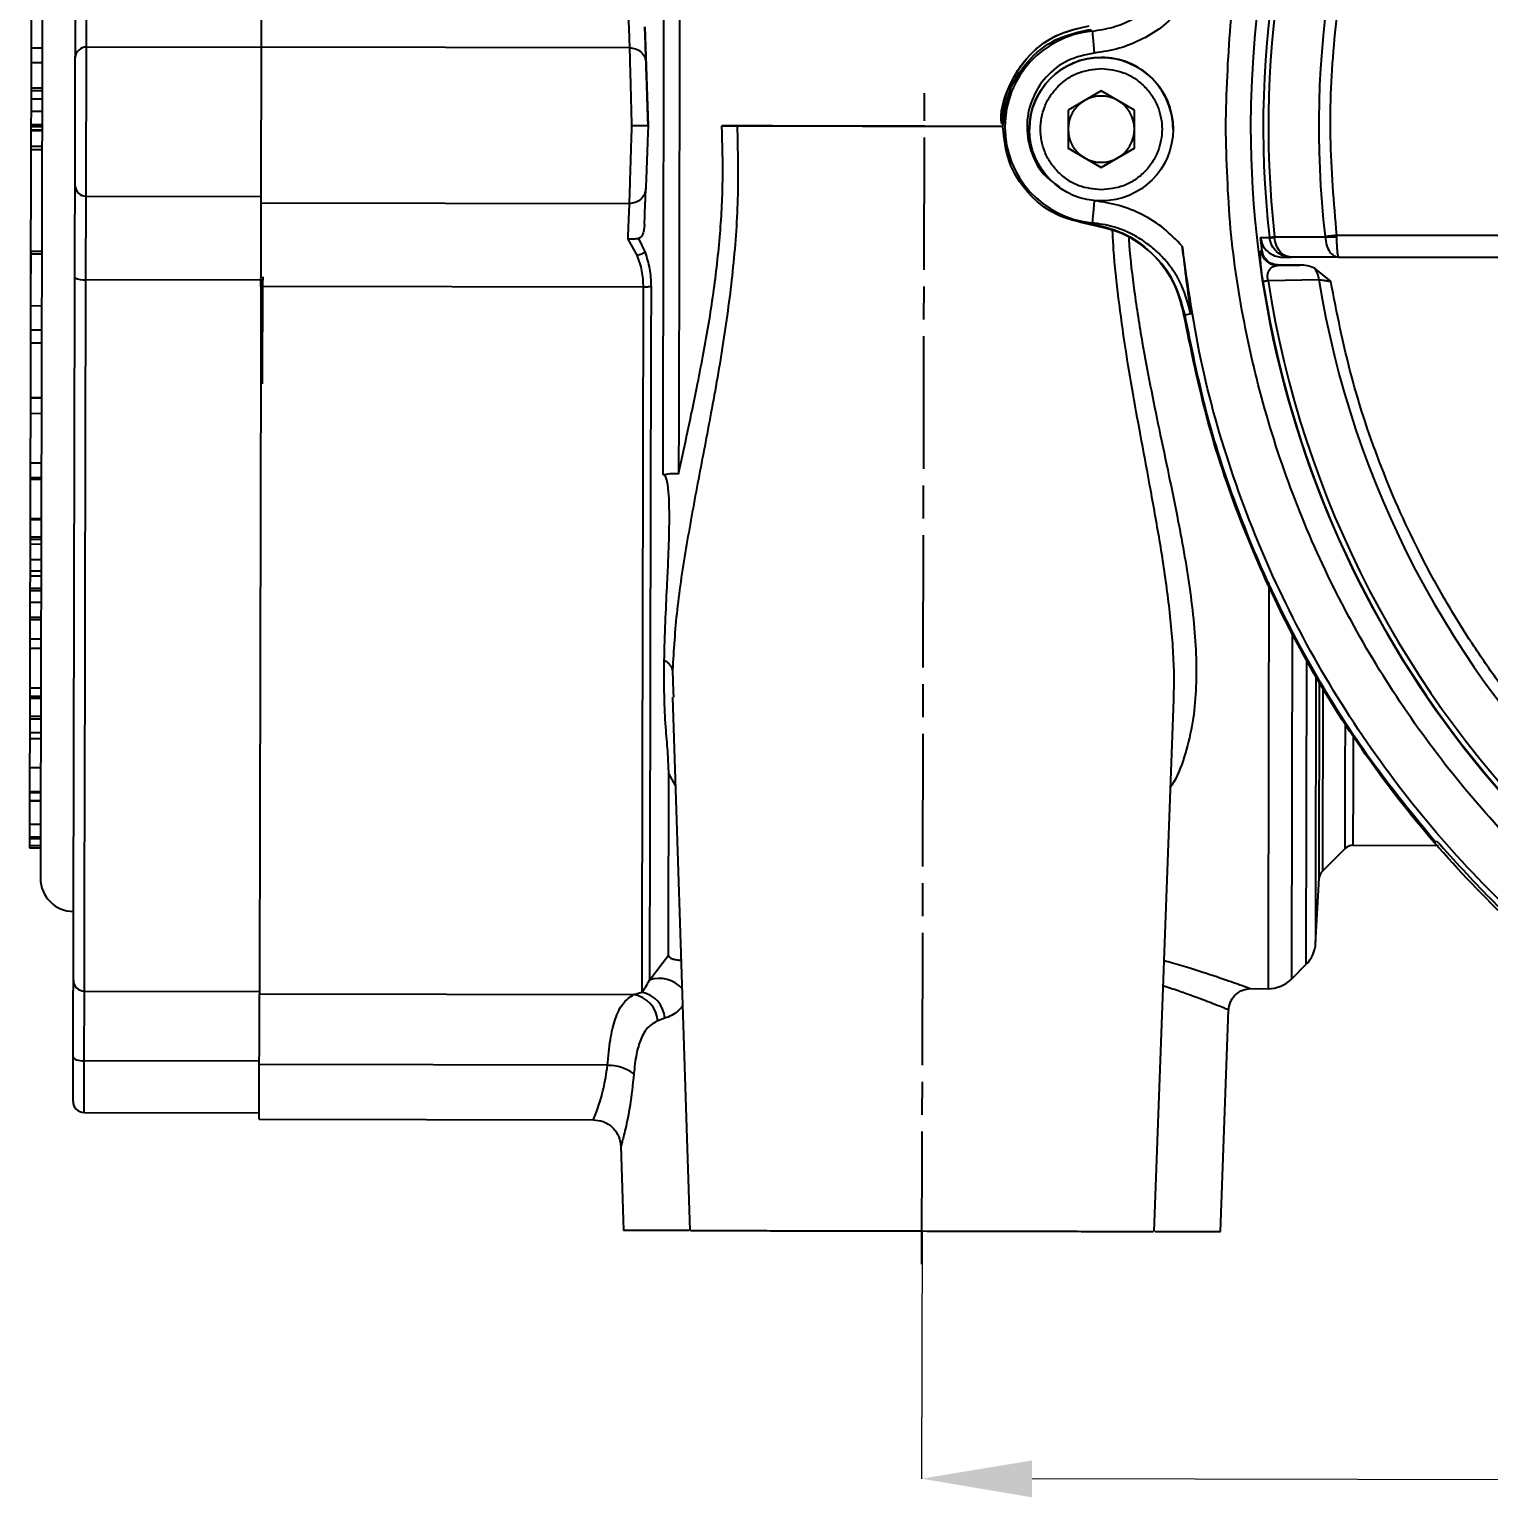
# Model space of a CAD drawing. Header units: millimetres. Extents: x 2136 to 4572, y 748 to 2471.
# Drawn here: x 2745.5 to 2877.5, y 2086.8 to 2220 of the extents above; entities that cross this region are included whole.
import ezdxf

# ---------------------------------------------------------------- set-up
doc = ezdxf.new("R2010")
doc.units = ezdxf.units.MM
doc.linetypes.add('AM_ISO08W050', pattern=[18, 12, -1.5, 3, -1.5])
doc.layers.add('AM_5', color=3, linetype='Continuous', lineweight=25)
doc.layers.add('AM_7', color=4, linetype='AM_ISO08W050', lineweight=25)
doc.styles.add('SLDTEXTSTYLE1', font='txt.shx', dxfattribs={"width": 0.7, "bigfont": 'gbcbig.shx'})
doc.dimstyles.new('SLDDIMSTYLE12$0', dxfattribs={"dimtxt": 12, "dimasz": 10, "dimexe": 0, "dimexo": 0.0625, "dimgap": 0.875, "dimtad": 1, "dimdec": 1, "dimlfac": 1.8, "dimrnd": 1e-09, "dimzin": 12, "dimdsep": 46, "dimtxsty": 'SLDTEXTSTYLE1', "dimcen": 0.09, "dimdle": 8.16, "dimclrd": 3, "dimclre": 3, "dimadec": 0, "dimazin": 3, "dimtfac": 1, "dimtdec": 1, "dimtofl": 0, "dimtmove": 0, "dimatfit": 3, "dimfxl": 0, "dimfrac": 2, "dimtolj": 1, "dimlwd": 5, "dimlwe": 5, "dimarcsym": 0})

# ---------------------------------------------------------------- blocks, each defined once
blk = doc.blocks.new('*D48')
at = {"layer": 'AM_5', "color": 3, "linetype": 'Continuous', "lineweight": 5, "transparency": 16777216}
for p, q in [((2826.24, 2111.19), (2826.19, 2088.83)), ((2975.32, 2088.51), (2836.19, 2088.81))]:
    blk.add_line(p, q, dxfattribs=at)
at = {"layer": 'AM_5', "color": 3, "lineweight": 5, "transparency": 16777216}
blk.add_line((2985.36, 2110.85), (2985.32, 2088.49), dxfattribs=at)
at = {"layer": 'AM_5', "color": 3, "transparency": 16777216}
for points in [[(2836.2, 2090.48), (2836.19, 2087.14), (2826.19, 2088.83)], [(2975.32, 2090.18), (2975.31, 2086.85), (2985.32, 2088.49)]]:
    blk.add_solid(points, dxfattribs=at)
at = {"layer": 'Defpoints', "color": 0, "transparency": 16777216}
for p in [(2826.24, 2111.25), (2985.36, 2110.91), (2826.19, 2088.83)]:
    blk.add_point(p, dxfattribs=at)
at = {"layer": 'AM_5', "color": 0, "transparency": 16777216, "insert": (2905.55, 2095.54), "char_height": 12, "attachment_point": 5, "rotation": 359.8775, "style": 'SLDTEXTSTYLE1'}
blk.add_mtext('\\A1;160', dxfattribs=at)

msp = doc.modelspace()

# ---------------------------------------------------------------- linework, layer by layer
at = {"color": 7, "linetype": 'Continuous', "lineweight": 25}
for p, q in [((2750.626, 2218.418), (2750.643, 2225.99)), ((2745.634, 2222.108), (2745.626, 2218.368)), ((2801.161, 2220.249), (2801.454, 2211.304)), ((2841.384, 2220.022), (2841.634, 2219.873)), ((2745.626, 2218.368), (2745.624, 2217.039)), ((2745.626, 2218.368), (2746.626, 2218.366)), ((2750.598, 2204.937), (2750.626, 2218.418)), ((2766.469, 2218.384), (2750.626, 2218.418)), ((2799.771, 2218.355), (2766.469, 2218.426)), ((2745.622, 2216.142), (2745.621, 2215.795)), ((2745.623, 2216.778), (2745.622, 2216.142)), ((2745.624, 2217.039), (2745.623, 2216.859)), ((2745.623, 2216.859), (2745.623, 2216.778)), ((2745.624, 2217.039), (2746.623, 2217.037)), ((2745.619, 2214.727), (2745.618, 2214.496)), ((2745.621, 2215.795), (2745.619, 2214.929)), ((2745.619, 2214.929), (2745.619, 2214.727)), ((2745.619, 2214.727), (2746.619, 2214.725)), ((2745.617, 2213.888), (2745.614, 2212.636)), ((2745.616, 2213.745), (2746.616, 2213.743)), ((2745.618, 2214.496), (2745.617, 2213.888)), ((2745.618, 2214.496), (2746.618, 2214.494)), ((2842.454, 2214.455), (2839.454, 2212.723)), ((2845.454, 2212.723), (2842.454, 2214.455)), ((2745.614, 2212.636), (2745.611, 2211.423)), ((2745.614, 2212.636), (2746.614, 2212.634)), ((2839.454, 2212.723), (2839.454, 2209.259)), ((2845.454, 2209.259), (2845.454, 2212.723)), ((2745.61, 2210.932), (2746.61, 2210.93)), ((2745.61, 2210.932), (2745.61, 2210.875)), ((2745.61, 2210.875), (2746.61, 2210.873)), ((2745.611, 2211.423), (2746.611, 2211.42)), ((2745.611, 2211.249), (2746.611, 2211.247)), ((2801.454, 2211.304), (2801.454, 2211.304)), ((2808.127, 2211.29), (2833.571, 2211.235)), ((2833.454, 2211.431), (2833.454, 2211.431)), ((2835.954, 2210.998), (2835.954, 2210.998)), ((2836.014, 2210.998), (2836.014, 2210.998)), ((2848.954, 2210.984), (2848.954, 2210.984)), ((2745.607, 2209.443), (2746.607, 2209.441)), ((2745.607, 2209.443), (2745.607, 2209.167)), ((2745.607, 2209.167), (2745.579, 2196.438)), ((2745.607, 2209.167), (2746.607, 2209.165)), ((2839.454, 2209.259), (2842.454, 2207.527)), ((2840.954, 2208.393), (2839.454, 2209.259)), ((2842.454, 2207.527), (2840.954, 2208.393)), ((2842.454, 2207.527), (2845.454, 2209.259)), ((2843.954, 2208.393), (2842.454, 2207.527)), ((2845.454, 2209.259), (2843.954, 2208.393)), ((2842.454, 2207.527), (2842.454, 2207.527)), ((2750.581, 2197.365), (2750.598, 2204.937)), ((2750.598, 2204.937), (2766.44, 2204.904)), ((2766.439, 2204.331), (2799.741, 2204.26)), ((2841.384, 2202.371), (2841.634, 2202.52)), ((2863.738, 2201.406), (2914.43, 2201.406)), ((2863.738, 2201.406), (2863.741, 2201.245)), ((2799.605, 2201.037), (2800.429, 2199.579)), ((2800.597, 2201.099), (2801.177, 2199.843)), ((2856.865, 2201.187), (2857.67, 2201.185)), ((2857.003, 2200.011), (2856.865, 2201.187)), ((2857.668, 2201.202), (2857.67, 2201.185)), ((2858.13, 2201.254), (2862.716, 2201.245)), ((2858.136, 2201.185), (2858.13, 2201.254)), ((2862.716, 2201.245), (2862.713, 2201.286)), ((2745.586, 2199.704), (2746.586, 2199.702)), ((2746.587, 2199.924), (2745.587, 2199.926)), ((2856.908, 2199.978), (2857.003, 2200.011)), ((2858.856, 2199.406), (2859.644, 2199.406)), ((2859.644, 2199.406), (2859.353, 2199.458)), ((2859.644, 2199.406), (2859.382, 2199.468)), ((2863.939, 2199.406), (2859.644, 2199.406)), ((2863.939, 2199.406), (2914.43, 2199.406)), ((2766.582, 2197.618), (2766.581, 2197.331)), ((2858.395, 2198.662), (2860.436, 2198.696)), ((2860.436, 2198.696), (2858.492, 2198.696)), ((2863.218, 2197.222), (2861.744, 2198.396)), ((2766.581, 2197.331), (2750.581, 2197.365)), ((2801.009, 2196.687), (2766.423, 2196.761)), ((2766.561, 2187.945), (2766.581, 2197.331)), ((2857.547, 2197.29), (2862.147, 2197.372)), ((2745.576, 2195.017), (2745.572, 2192.842)), ((2745.576, 2195.017), (2746.576, 2195.015)), ((2850.551, 2194.288), (2850.035, 2194.169)), ((2745.572, 2192.842), (2745.569, 2191.651)), ((2745.572, 2192.842), (2746.572, 2192.84)), ((2745.569, 2191.651), (2745.559, 2186.69)), ((2745.569, 2191.651), (2746.569, 2191.649)), ((2745.559, 2186.658), (2745.556, 2185.269)), ((2745.559, 2186.69), (2746.559, 2186.688)), ((2745.559, 2186.69), (2745.559, 2186.658)), ((2745.559, 2186.658), (2746.559, 2186.656)), ((2745.556, 2185.269), (2745.546, 2180.785)), ((2745.556, 2185.269), (2746.556, 2185.267)), ((2745.546, 2180.785), (2745.543, 2179.47)), ((2745.546, 2180.785), (2746.546, 2180.782)), ((2745.543, 2179.309), (2745.535, 2175.764)), ((2745.543, 2179.47), (2746.543, 2179.468)), ((2745.543, 2179.47), (2745.543, 2179.309)), ((2745.543, 2179.309), (2746.543, 2179.306)), ((2745.535, 2175.662), (2745.532, 2174.096)), ((2745.535, 2175.764), (2746.535, 2175.762)), ((2745.535, 2175.764), (2745.535, 2175.662)), ((2745.535, 2175.764), (2745.535, 2175.662)), ((2745.535, 2175.662), (2746.535, 2175.66)), ((2745.532, 2174.087), (2745.529, 2172.75)), ((2745.53, 2173.443), (2746.53, 2173.44)), ((2745.531, 2173.868), (2746.531, 2173.866)), ((2745.532, 2174.096), (2746.532, 2174.093)), ((2745.529, 2172.75), (2745.527, 2171.699)), ((2745.525, 2171.01), (2746.525, 2171.008)), ((2745.527, 2172.044), (2746.527, 2172.042)), ((2745.522, 2169.448), (2745.521, 2169.234)), ((2745.524, 2170.562), (2745.522, 2169.448)), ((2745.522, 2169.448), (2746.522, 2169.446)), ((2745.524, 2170.562), (2746.524, 2170.559)), ((2745.519, 2168.169), (2745.516, 2166.824)), ((2745.521, 2169.234), (2745.519, 2168.169)), ((2745.519, 2168.169), (2746.519, 2168.167)), ((2745.521, 2169.234), (2746.521, 2169.232)), ((2745.516, 2166.824), (2746.516, 2166.822)), ((2745.516, 2166.824), (2745.516, 2166.611)), ((2745.516, 2166.611), (2745.512, 2164.859)), ((2745.516, 2166.611), (2746.516, 2166.608)), ((2745.512, 2164.859), (2745.51, 2164)), ((2745.512, 2164.859), (2746.512, 2164.857)), ((2745.51, 2164), (2745.502, 2160.423)), ((2745.51, 2164), (2746.51, 2163.998)), ((2861.037, 2163.022), (2860.978, 2135.363)), ((2803.659, 2162.026), (2803.732, 2160.055)), ((2745.502, 2160.423), (2745.501, 2159.66)), ((2745.502, 2160.423), (2746.502, 2160.42)), ((2862.176, 2143.178), (2862.214, 2160.94)), ((2862.504, 2160.504), (2862.469, 2143.832)), ((2745.5, 2159.477), (2745.497, 2157.866)), ((2745.501, 2159.66), (2745.5, 2159.477)), ((2745.5, 2159.477), (2746.5, 2159.475)), ((2745.501, 2159.66), (2746.501, 2159.658)), ((2803.658, 2159.566), (2805.24, 2111.296)), ((2803.732, 2160.055), (2803.75, 2159.569)), ((2847.24, 2111.206), (2849.025, 2159.371)), ((2849.015, 2159.371), (2849.018, 2159.543)), ((2745.496, 2157.612), (2745.494, 2156.391)), ((2745.497, 2157.866), (2745.496, 2157.612)), ((2745.496, 2157.612), (2746.496, 2157.61)), ((2745.497, 2157.866), (2746.497, 2157.864)), ((2745.494, 2156.391), (2745.493, 2155.824)), ((2745.494, 2156.391), (2746.494, 2156.389)), ((2745.493, 2155.824), (2745.487, 2153.221)), ((2745.493, 2155.824), (2746.493, 2155.822)), ((2745.487, 2153.221), (2745.482, 2151.027)), ((2745.487, 2153.221), (2746.487, 2153.219)), ((2803.919, 2151.592), (2803.329, 2152.652)), ((2745.482, 2150.96), (2745.481, 2150.22)), ((2745.482, 2151.027), (2746.482, 2151.025)), ((2745.482, 2151.027), (2745.482, 2150.96)), ((2745.482, 2150.96), (2746.482, 2150.958)), ((2745.481, 2150.176), (2745.476, 2148.08)), ((2745.481, 2150.22), (2745.481, 2150.176)), ((2745.481, 2150.22), (2746.481, 2150.218)), ((2745.481, 2150.176), (2746.481, 2150.173)), ((2745.474, 2146.945), (2745.473, 2146.773)), ((2745.476, 2148.08), (2745.474, 2146.945)), ((2745.474, 2146.945), (2746.474, 2146.943)), ((2745.476, 2148.08), (2746.476, 2148.078)), ((2745.472, 2146.159), (2745.471, 2145.937)), ((2745.471, 2145.937), (2746.471, 2145.935)), ((2745.473, 2146.773), (2745.472, 2146.159)), ((2745.472, 2146.159), (2746.472, 2146.157)), ((2745.473, 2146.773), (2746.473, 2146.771)), ((2862.469, 2143.832), (2864.521, 2145.876)), ((2865.229, 2146.168), (2872.978, 2146.151)), ((2872.705, 2146.442), (2872.816, 2146.554)), ((2861.854, 2137.29), (2862.176, 2143.178)), ((2801.582, 2133.96), (2803.294, 2136.224)), ((2804.233, 2135.779), (2804.436, 2135.833)), ((2804.233, 2135.779), (2804.439, 2135.728)), ((2859.668, 2134.058), (2860.978, 2135.363)), ((2750.43, 2126.646), (2750.444, 2132.968)), ((2750.444, 2132.968), (2766.287, 2132.935)), ((2766.286, 2132.726), (2800.162, 2132.654)), ((2800.162, 2132.654), (2800.872, 2132.874)), ((2855.987, 2133.188), (2857.545, 2133.184)), ((2853.24, 2111.193), (2853.984, 2131.262)), ((2802.972, 2130.506), (2802.321, 2130.278)), ((2750.42, 2121.978), (2750.43, 2126.646)), ((2766.273, 2126.612), (2750.43, 2126.646)), ((2797.789, 2126.247), (2766.272, 2126.314)), ((2750.42, 2121.978), (2766.263, 2121.944)), ((2766.262, 2121.379), (2796.498, 2121.315)), ((2798.99, 2118.933), (2799.24, 2111.309))]:
    msp.add_line(p, q, dxfattribs=at)
at = {"color": 7, "linetype": 'Continuous', "lineweight": 25, "flags": 128}
for points in [[(2804.307, 2222.712), (2804.295, 2217.264), (2804.284, 2211.785), (2804.272, 2206.305), (2804.26, 2200.849), (2804.249, 2195.445), (2804.237, 2190.119), (2804.226, 2184.898), (2804.215, 2179.807)], [(2802.801, 2179.694), (2802.811, 2184.629), (2802.822, 2189.686), (2802.833, 2194.843), (2802.844, 2200.074), (2802.856, 2205.357), (2802.867, 2210.667), (2802.878, 2215.98), (2802.89, 2221.272)], [(2841.634, 2219.873), (2841.638, 2219.829), (2841.649, 2219.712), (2841.667, 2219.526), (2841.69, 2219.278), (2841.718, 2218.978), (2841.751, 2218.636), (2841.786, 2218.266), (2841.822, 2217.882)], [(2841.822, 2204.511), (2841.786, 2204.127), (2841.751, 2203.757), (2841.718, 2203.415), (2841.69, 2203.115), (2841.667, 2202.867), (2841.649, 2202.681), (2841.638, 2202.564), (2841.634, 2202.52)], [(2862.713, 2201.286), (2862.82, 2201.299), (2862.935, 2201.312), (2863.057, 2201.326), (2863.186, 2201.341), (2863.32, 2201.357), (2863.457, 2201.373), (2863.597, 2201.389), (2863.738, 2201.406)], [(2857.668, 2201.202), (2857.682, 2201.204), (2857.709, 2201.207), (2857.75, 2201.211), (2857.803, 2201.217), (2857.868, 2201.224), (2857.945, 2201.233), (2858.033, 2201.243), (2858.13, 2201.254)], [(2858.395, 2198.662), (2858.449, 2198.681), (2858.492, 2198.696)], [(2750.444, 2132.968), (2750.446, 2134.109), (2750.449, 2135.6), (2750.453, 2137.436), (2750.458, 2139.607), (2750.463, 2142.105), (2750.469, 2144.917), (2750.476, 2148.032), (2750.483, 2151.434), (2750.491, 2155.109), (2750.5, 2159.04), (2750.508, 2163.209), (2750.518, 2167.598), (2750.528, 2172.186), (2750.538, 2176.953), (2750.548, 2181.877), (2750.559, 2186.935), (2750.57, 2192.106), (2750.581, 2197.365)], [(2801.009, 2196.687), (2800.997, 2191.228), (2800.986, 2185.866), (2800.974, 2180.629), (2800.963, 2175.542), (2800.953, 2170.63), (2800.943, 2165.917), (2800.933, 2161.425), (2800.924, 2157.177), (2800.916, 2153.194), (2800.908, 2149.494), (2800.901, 2146.097), (2800.894, 2143.018), (2800.888, 2140.274), (2800.883, 2137.876), (2800.879, 2135.837), (2800.875, 2134.167), (2800.872, 2132.874)], [(2801.716, 2196.739), (2801.705, 2191.508), (2801.694, 2186.365), (2801.683, 2181.336), (2801.672, 2176.442), (2801.662, 2171.705), (2801.653, 2167.147), (2801.643, 2162.789), (2801.634, 2158.65), (2801.626, 2154.749), (2801.618, 2151.104), (2801.611, 2147.73), (2801.605, 2144.644), (2801.599, 2141.859), (2801.593, 2139.387), (2801.589, 2137.241), (2801.585, 2135.429), (2801.582, 2133.96)], [(2857.087, 2197.219), (2857.101, 2197.221), (2857.129, 2197.225), (2857.169, 2197.231), (2857.222, 2197.239), (2857.286, 2197.249), (2857.363, 2197.261), (2857.45, 2197.275), (2857.547, 2197.29)], [(2857.623, 2169.926), (2857.621, 2169.069), (2857.612, 2164.766), (2857.603, 2160.67), (2857.595, 2156.802), (2857.587, 2153.178), (2857.58, 2149.815), (2857.574, 2146.728), (2857.568, 2143.93), (2857.562, 2141.434), (2857.558, 2139.252), (2857.554, 2137.393), (2857.55, 2135.865), (2857.548, 2134.676), (2857.546, 2133.831), (2857.545, 2133.333), (2857.545, 2133.184)], [(2859.734, 2165.243), (2859.732, 2164.202), (2859.724, 2160.143), (2859.715, 2156.321), (2859.708, 2152.754), (2859.701, 2149.458), (2859.694, 2146.45), (2859.689, 2143.743), (2859.683, 2141.35), (2859.679, 2139.281), (2859.675, 2137.547), (2859.672, 2136.155), (2859.67, 2135.112), (2859.669, 2134.423), (2859.668, 2134.091), (2859.668, 2134.058)], [(2749.431, 2127), (2749.45, 2126.931), (2749.507, 2126.865), (2749.599, 2126.804), (2749.723, 2126.751), (2749.875, 2126.707), (2750.048, 2126.674), (2750.235, 2126.653), (2750.43, 2126.646)]]:
    msp.add_lwpolyline(points, dxfattribs=at)
at = {"color": 7, "linetype": 'Continuous', "lineweight": 25}
msp.add_circle((2842.454, 2210.991), 6.5, dxfattribs=at)
for centre, radius, start, end in [((2947.454, 2211.196), 91.48, 295.79271, 180), ((2947.454, 2211.196), 90.341, 353.64897, 186.35103), ((2947.454, 2211.196), 89.875, 353.64897, 186.35103), ((2947.454, 2211.196), 85.319, 353.33017, 186.66983), ((2842.454, 2211.196), 8.715, 95.40246, 264.59754), ((2750.593, 2217.449), 0.97, 88.05077, 177.92611), ((2842.454, 2210.991), 6.5, 90, 179.93876), ((2842.454, 2210.991), 6.5, 359.93876, 90), ((2842.454, 2210.991), 3, 120, 180), ((2842.454, 2210.991), 3, 60, 120), ((2842.454, 2210.991), 3, 0, 60), ((2842.454, 2210.991), 3, 180, 240), ((2842.454, 2210.991), 3, 300, 0), ((2947.454, 2211.196), 91.48, 180, 290.22656), ((2842.454, 2210.991), 3, 240, 300), ((2750.569, 2205.907), 0.97, 181.82891, 271.70426), ((2857.903, 2203.01), 1.84, 262.72784, 277.27081), ((2863.228, 2215.568), 14.332, 267.94958, 272.05017), ((2858.397, 2200.163), 1.5, 187.07071, 269.91276), ((2750.343, 2198.897), 1.551, 240.61194, 278.85648), ((2860.387, 2197.27), 1.764, 3.33536, 39.6988), ((2947.454, 2211.196), 91.441, 188.79238, 262.46584), ((2947.454, 2211.196), 90.976, 188.79238, 262.46584), ((2947.454, 2211.196), 86.42, 189.2043, 262.12076), ((2865.227, 2145.168), 1, 89.87803, 134.86738), ((2749.466, 2143.18), 3, 179.87751, 269.87751), ((2863.174, 2143.124), 1, 134.87751, 176.87751), ((2858.861, 2137.488), 3, 314.87751, 356.87751), ((2750.438, 2133.961), 0.992, 180.34725, 270.33968), ((2802.491, 2131.418), 2.7, 41.22775, 109.68883), ((2857.551, 2136.184), 3, 269.87751, 314.87751), ((2799.729, 2130.091), 2.599, 4.13755, 80.39959), ((2800.36, 2130.305), 2.62, 4.39901, 78.72064), ((2797.811, 2122.29), 3.957, 53.57818, 90.31639), ((2750.422, 2122.978), 1, 179.87751, 269.87751)]:
    msp.add_arc(centre, radius, start, end, dxfattribs=at)
for points in [[(2853.714, 2211.196), (2853.801, 2214.264), (2853.975, 2220.399), (2855.378, 2229.514), (2857.603, 2238.452), (2860.711, 2247.127), (2864.649, 2255.456), (2869.387, 2263.36), (2874.875, 2270.76), (2881.063, 2277.588), (2887.89, 2283.775), (2895.291, 2289.264), (2903.194, 2294.001), (2911.524, 2297.94), (2920.199, 2301.048), (2929.137, 2303.273), (2938.251, 2304.676), (2944.387, 2304.85), (2947.454, 2304.937)], [(2947.454, 2295.482), (2944.492, 2295.392), (2938.566, 2295.211), (2929.777, 2293.756), (2921.184, 2291.451), (2912.883, 2288.236), (2904.966, 2284.171), (2897.521, 2279.293), (2890.631, 2273.659), (2884.372, 2267.331), (2878.814, 2260.38), (2874.018, 2252.882), (2870.038, 2244.92), (2866.919, 2236.585), (2864.691, 2227.967), (2863.399, 2219.164), (2862.975, 2210.265), (2863.484, 2204.359), (2863.738, 2201.406)], [(2766.469, 2218.426), (2766.47, 2218.783), (2766.472, 2219.497), (2766.475, 2221.296), (2766.48, 2223.479), (2766.484, 2225.157), (2766.485, 2225.996)], [(2833.564, 2211.197), (2833.677, 2212.272), (2833.904, 2214.423), (2835.668, 2217.209), (2838.222, 2219.296), (2840.33, 2219.78), (2841.384, 2220.022)], [(2766.439, 2204.331), (2766.44, 2204.656), (2766.441, 2205.306), (2766.445, 2207.017), (2766.449, 2209.086), (2766.454, 2211.379), (2766.459, 2213.671), (2766.464, 2215.74), (2766.467, 2217.452), (2766.469, 2218.102), (2766.469, 2218.426)], [(2826.454, 2211.25), (2824.895, 2211.254), (2821.775, 2211.26), (2817.278, 2211.27), (2813.07, 2211.279), (2810.699, 2211.284), (2809.513, 2211.287)], [(2841.384, 2202.371), (2840.33, 2202.613), (2838.222, 2203.097), (2835.668, 2205.184), (2833.904, 2207.97), (2833.677, 2210.121), (2833.564, 2211.197)], [(2947.454, 2117.456), (2944.387, 2117.543), (2938.251, 2117.717), (2929.137, 2119.12), (2920.199, 2121.345), (2911.524, 2124.453), (2903.194, 2128.392), (2895.291, 2133.129), (2887.89, 2138.618), (2881.063, 2144.805), (2874.875, 2151.633), (2869.387, 2159.033), (2864.649, 2166.936), (2860.711, 2175.266), (2857.603, 2183.941), (2855.378, 2192.879), (2853.975, 2201.994), (2853.801, 2208.129), (2853.714, 2211.196)], [(2766.423, 2196.761), (2766.425, 2197.6), (2766.428, 2199.279), (2766.433, 2201.461), (2766.437, 2203.26), (2766.438, 2203.974), (2766.439, 2204.331)], [(2936.665, 2113.523), (2933.013, 2114.047), (2925.71, 2115.095), (2915.067, 2118.215), (2904.824, 2122.423), (2895.123, 2127.778), (2886.084, 2134.183), (2877.822, 2141.564), (2870.44, 2149.826), (2864.036, 2158.865), (2858.68, 2168.566), (2854.473, 2178.809), (2851.353, 2189.452), (2850.305, 2196.755), (2849.781, 2200.407)], [(2766.423, 2196.761), (2766.417, 2194.146), (2766.406, 2188.917), (2766.39, 2181.337), (2766.374, 2174.049), (2766.36, 2167.139), (2766.346, 2160.672), (2766.333, 2154.716), (2766.322, 2149.328), (2766.311, 2144.564), (2766.303, 2140.468), (2766.295, 2137.099), (2766.29, 2134.42), (2766.287, 2133.291), (2766.286, 2132.726)], [(2801.716, 2196.739), (2801.667, 2196.731), (2801.569, 2196.716), (2801.394, 2196.699), (2801.205, 2196.689), (2801.074, 2196.688), (2801.009, 2196.687)], [(2930.122, 2113.725), (2926.828, 2114.412), (2920.239, 2115.785), (2910.687, 2119.105), (2901.504, 2123.309), (2892.801, 2128.445), (2884.664, 2134.434), (2877.18, 2141.222), (2870.424, 2148.735), (2864.47, 2156.897), (2859.371, 2165.622), (2855.207, 2174.824), (2851.927, 2184.39), (2850.582, 2190.984), (2849.91, 2194.281)], [(2872.705, 2146.442), (2870.818, 2148.739), (2867.043, 2153.332), (2862.198, 2160.833), (2857.998, 2168.704), (2854.551, 2176.933), (2851.798, 2185.427), (2850.622, 2191.255), (2850.035, 2194.169)], [(2872.816, 2146.554), (2874.393, 2144.798), (2877.545, 2141.288), (2881.056, 2138.135), (2882.812, 2136.559)], [(2766.272, 2126.314), (2766.274, 2127.106), (2766.277, 2128.688), (2766.282, 2130.601), (2766.285, 2132.06), (2766.286, 2132.504), (2766.286, 2132.726)], [(2766.262, 2121.379), (2766.262, 2121.447), (2766.262, 2121.582), (2766.265, 2122.651), (2766.268, 2124.229), (2766.271, 2125.619), (2766.272, 2126.314)]]:
    msp.add_open_spline(points, degree=3, dxfattribs=at)
for points, knots in [([(2746.759, 2280.186), (2746.758, 2280.131), (2746.758, 2280.021), (2746.756, 2279.111), (2746.753, 2277.626), (2746.748, 2275.452), (2746.742, 2272.621), (2746.735, 2269.107), (2746.726, 2264.953), (2746.716, 2260.209), (2746.705, 2254.948), (2746.692, 2249.256), (2746.68, 2243.233), (2746.666, 2237.01), (2746.653, 2230.645), (2746.639, 2224.292), (2746.625, 2217.953), (2746.617, 2213.775), (2746.612, 2211.686)], [0, 0, 0, 0, 0.058246, 0.11649693, 0.17824009, 0.23998813, 0.30380301, 0.36862551, 0.4341376, 0.5, 0.56586239, 0.63137448, 0.69619698, 0.76001186, 0.82175502, 0.88350306, 0.9417503, 1, 1, 1, 1]), ([(2841.634, 2219.873), (2842.275, 2219.97), (2843.498, 2220.154), (2844.977, 2220.756), (2846.066, 2221.371), (2846.832, 2221.913), (2848.12, 2223.008), (2849.7, 2224.967), (2850.271, 2227.074), (2850.551, 2228.105)], [0, 0, 0, 0, 0.1490589, 0.284486, 0.365253, 0.4374072, 0.5004523, 0.7554674, 1, 1, 1, 1]), ([(2749.624, 2217.484), (2749.625, 2217.875), (2749.627, 2218.67), (2749.631, 2220.66), (2749.636, 2223.073), (2749.64, 2224.91), (2749.642, 2225.813)], [0, 0, 0, 0, 0.2457963, 0.5, 0.7542037, 1, 1, 1, 1]), ([(2799.649, 2221.579), (2799.676, 2220.864), (2799.728, 2219.481), (2799.757, 2218.722), (2799.771, 2218.355)], [0, 0, 0, 0, 0.5167256, 1, 1, 1, 1]), ([(2849.781, 2221.986), (2849.247, 2221.433), (2848.182, 2220.332), (2846.225, 2219.112), (2844.097, 2218.226), (2842.582, 2217.997), (2841.822, 2217.882)], [0, 0, 0, 0, 0.250755, 0.4999887, 0.7492331, 1, 1, 1, 1]), ([(2801.268, 2216.995), (2801.255, 2217.38), (2801.229, 2218.161), (2801.184, 2219.546), (2801.161, 2220.249)], [0, 0, 0, 0, 0.4921548, 1, 1, 1, 1]), ([(2833.456, 2211.431), (2833.456, 2211.434), (2833.263, 2212.499), (2833.947, 2214.708), (2835.55, 2217.506), (2838.175, 2219.617), (2840.296, 2220.108), (2841.357, 2220.354)], [0, 0, 0, 0, 0.0007305, 0.2505479, 0.5003652, 0.7501826, 1, 1, 1, 1]), ([(2833.455, 2211.44), (2833.509, 2212.186), (2833.6, 2213.441), (2834.337, 2215.493), (2835.721, 2217.643), (2838.202, 2219.634), (2840.328, 2220.119), (2841.357, 2220.354)], [0, 0, 0, 0, 0.17216565, 0.28957594, 0.50053694, 0.75812355, 1, 1, 1, 1]), ([(2749.612, 2211.68), (2749.613, 2212.291), (2749.616, 2213.544), (2749.62, 2215.26), (2749.623, 2216.678), (2749.624, 2217.22), (2749.624, 2217.484)], [0, 0, 0, 0, 0.244178, 0.5, 0.755822, 1, 1, 1, 1]), ([(2799.771, 2218.355), (2799.778, 2218.09), (2799.792, 2217.55), (2799.827, 2216.148), (2799.87, 2214.562), (2799.913, 2212.898), (2799.939, 2211.864), (2799.953, 2211.307)], [0, 0, 0, 0, 0.210699, 0.4283077, 0.6613624, 0.8175755, 1, 1, 1, 1]), ([(2799.771, 2218.355), (2799.956, 2218.337), (2800.34, 2218.299), (2800.838, 2217.986), (2801.188, 2217.529), (2801.242, 2217.168), (2801.268, 2216.995)], [0, 0, 0, 0, 0.2401532, 0.4994831, 0.7591014, 1, 1, 1, 1]), ([(2841.822, 2217.882), (2841.008, 2217.716), (2839.38, 2217.383), (2837.374, 2215.808), (2836.048, 2213.679), (2835.581, 2211.19), (2836.061, 2208.738), (2837.16, 2206.785), (2838.275, 2206.042), (2838.701, 2205.758)], [0, 0, 0, 0, 0.1511127, 0.3022254, 0.453338, 0.6044507, 0.7555634, 0.9066761, 1, 1, 1, 1]), ([(2745.624, 2217.039), (2745.622, 2216.564), (2745.62, 2215.482), (2745.619, 2214.92), (2745.619, 2214.768), (2745.619, 2214.727)], [0, 0, 0, 0, 0.3643853, 0.8308514, 1, 1, 1, 1]), ([(2801.454, 2211.304), (2801.434, 2211.92), (2801.394, 2213.152), (2801.339, 2214.823), (2801.293, 2216.208), (2801.276, 2216.732), (2801.268, 2216.995)], [0, 0, 0, 0, 0.2499144, 0.4998312, 0.749722, 1, 1, 1, 1]), ([(2842.454, 2205.491), (2841.762, 2205.565), (2840.698, 2205.678), (2839.417, 2206.363), (2838.537, 2207.073), (2837.823, 2207.954), (2837.158, 2209.235), (2836.821, 2210.991), (2837.158, 2212.747), (2837.823, 2214.028), (2838.537, 2214.909), (2839.417, 2215.619), (2840.698, 2216.305), (2841.762, 2216.418), (2842.454, 2216.491)], [0, 0, 0, 0, 0.1197284, 0.1841803, 0.25, 0.3158197, 0.3802716, 0.5, 0.6197284, 0.6841803, 0.75, 0.8158197, 0.8802716, 1, 1, 1, 1]), ([(2842.454, 2216.491), (2843.146, 2216.418), (2844.21, 2216.305), (2845.491, 2215.619), (2846.371, 2214.909), (2847.085, 2214.028), (2847.749, 2212.747), (2848.087, 2210.991), (2847.749, 2209.235), (2847.085, 2207.954), (2846.371, 2207.073), (2845.491, 2206.363), (2844.21, 2205.678), (2843.146, 2205.565), (2842.454, 2205.491)], [0, 0, 0, 0, 0.1197284, 0.1841803, 0.25, 0.3158197, 0.3802716, 0.5, 0.6197284, 0.6841803, 0.75, 0.8158197, 0.8802716, 1, 1, 1, 1]), ([(2745.618, 2214.496), (2745.618, 2214.469), (2745.618, 2214.413), (2745.618, 2214.263), (2745.617, 2214.054), (2745.617, 2213.874), (2745.617, 2213.767), (2745.616, 2213.745)], [0, 0, 0, 0, 0.2821351, 0.5661087, 0.7576061, 0.9501635, 1, 1, 1, 1]), ([(2745.61, 2210.874), (2745.609, 2210.471), (2745.608, 2209.781), (2745.607, 2209.543), (2745.607, 2209.443)], [0, 0, 0, 0, 0.58376, 1, 1, 1, 1]), ([(2745.611, 2211.373), (2745.611, 2211.308), (2745.611, 2211.1), (2745.611, 2211.001), (2745.61, 2210.932)], [0, 0, 0, 0, 0.30921114, 1, 1, 1, 1]), ([(2745.611, 2211.423), (2745.611, 2211.419), (2745.611, 2211.412), (2745.611, 2211.354), (2745.611, 2211.284), (2745.611, 2211.249)], [0, 0, 0, 0, 0.35685995, 0.67713998, 1, 1, 1, 1]), ([(2746.612, 2211.686), (2746.608, 2209.597), (2746.599, 2205.419), (2746.585, 2199.08), (2746.572, 2192.728), (2746.558, 2186.362), (2746.545, 2180.139), (2746.532, 2174.116), (2746.52, 2168.424), (2746.508, 2163.163), (2746.498, 2158.42), (2746.489, 2154.265), (2746.482, 2150.752), (2746.476, 2147.921), (2746.471, 2145.747), (2746.468, 2144.261), (2746.466, 2143.351), (2746.466, 2143.241), (2746.466, 2143.186)], [0, 0, 0, 0, 0.05824723, 0.11649692, 0.17824009, 0.23998812, 0.30380301, 0.36862551, 0.43413759, 0.5, 0.5658624, 0.63137448, 0.69619698, 0.76001187, 0.82175503, 0.88350307, 0.94174906, 1, 1, 1, 1]), ([(2749.6, 2205.876), (2749.6, 2206.14), (2749.601, 2206.681), (2749.604, 2208.099), (2749.608, 2209.816), (2749.611, 2211.068), (2749.612, 2211.68)], [0, 0, 0, 0, 0.244178, 0.5, 0.755822, 1, 1, 1, 1]), ([(2799.953, 2211.307), (2799.937, 2210.75), (2799.906, 2209.716), (2799.856, 2208.051), (2799.806, 2206.465), (2799.765, 2205.064), (2799.749, 2204.525), (2799.741, 2204.26)], [0, 0, 0, 0, 0.1824675, 0.3387374, 0.5719456, 0.7894595, 1, 1, 1, 1]), ([(2801.454, 2211.304), (2801.441, 2211.304), (2801.412, 2211.304), (2801.192, 2211.305), (2800.906, 2211.306), (2800.622, 2211.308), (2800.297, 2211.308), (2800.068, 2211.307), (2799.953, 2211.307)], [0, 0, 0, 0, 0.18848, 0.4272136, 0.5636211, 0.7073559, 0.8543277, 1, 1, 1, 1]), ([(2801.454, 2211.304), (2801.431, 2210.686), (2801.386, 2209.457), (2801.324, 2207.796), (2801.273, 2206.408), (2801.253, 2205.881), (2801.243, 2205.614)], [0, 0, 0, 0, 0.2507124, 0.4986063, 0.745722, 1, 1, 1, 1]), ([(2809.513, 2211.287), (2809.562, 2209.078), (2809.66, 2204.663), (2809.153, 2198.13), (2808.285, 2191.655), (2807.171, 2185.376), (2805.986, 2179.24), (2804.889, 2173.287), (2803.987, 2167.491), (2803.767, 2163.822), (2803.659, 2162.026)], [0, 0, 0, 0, 0.12502924, 0.2499672, 0.37284969, 0.50156063, 0.62399412, 0.74790032, 0.87659793, 1, 1, 1, 1]), ([(2804.215, 2179.807), (2804.37, 2180.53), (2804.75, 2182.303), (2805.306, 2184.902), (2805.889, 2187.716), (2806.406, 2190.353), (2806.895, 2193.089), (2807.46, 2196.674), (2807.977, 2201.082), (2808.276, 2206.271), (2808.176, 2209.639), (2808.127, 2211.29)], [0, 0, 0, 0, 0.0735541, 0.1803514, 0.2595907, 0.3508784, 0.4369274, 0.5223462, 0.6912899, 0.8487585, 1, 1, 1, 1]), ([(2809.513, 2211.287), (2809.34, 2211.287), (2809.052, 2211.288), (2808.562, 2211.289), (2808.272, 2211.289), (2808.127, 2211.29)], [0, 0, 0, 0, 0.4297583, 0.7147964, 1, 1, 1, 1]), ([(2833.571, 2211.235), (2832.754, 2211.237), (2830.453, 2211.242), (2828.022, 2211.247), (2826.454, 2211.25)], [0, 0, 0, 0, 0.35526271, 1, 1, 1, 1]), ([(2749.582, 2197.546), (2749.584, 2198.449), (2749.588, 2200.286), (2749.593, 2202.7), (2749.597, 2204.69), (2749.599, 2205.485), (2749.6, 2205.876)], [0, 0, 0, 0, 0.24579633, 0.5, 0.75420367, 1, 1, 1, 1]), ([(2801.243, 2205.614), (2801.217, 2205.44), (2801.162, 2205.08), (2800.81, 2204.624), (2800.31, 2204.314), (2799.926, 2204.277), (2799.741, 2204.26)], [0, 0, 0, 0, 0.2408964, 0.5005148, 0.7598458, 1, 1, 1, 1]), ([(2801.123, 2202.36), (2801.149, 2203.059), (2801.2, 2204.444), (2801.229, 2205.226), (2801.243, 2205.614)], [0, 0, 0, 0, 0.5043694, 1, 1, 1, 1]), ([(2799.741, 2204.26), (2799.726, 2203.893), (2799.693, 2203.134), (2799.635, 2201.751), (2799.605, 2201.037)], [0, 0, 0, 0, 0.4833289, 1, 1, 1, 1]), ([(2849.781, 2200.407), (2849.247, 2200.96), (2848.182, 2202.061), (2846.225, 2203.281), (2844.097, 2204.167), (2842.582, 2204.396), (2841.822, 2204.511)], [0, 0, 0, 0, 0.250755, 0.4999887, 0.7492331, 1, 1, 1, 1]), ([(2801.123, 2202.36), (2801.113, 2202.211), (2801.094, 2201.929), (2801.012, 2201.591), (2800.915, 2201.368), (2800.825, 2201.234), (2800.718, 2201.136), (2800.637, 2201.112), (2800.597, 2201.099)], [0, 0, 0, 0, 0.2899249, 0.5479671, 0.6695696, 0.7795481, 0.889482, 1, 1, 1, 1]), ([(2850.035, 2194.169), (2849.753, 2195.201), (2849.192, 2197.263), (2847.173, 2199.807), (2844.524, 2201.688), (2842.431, 2202.143), (2841.384, 2202.371)], [0, 0, 0, 0, 0.2500466, 0.4994486, 0.7493959, 1, 1, 1, 1]), ([(2841.499, 2202.44), (2842.477, 2202.221), (2844.495, 2201.769), (2847.07, 2199.909), (2849.077, 2197.369), (2849.632, 2195.311), (2849.91, 2194.281)], [0, 0, 0, 0, 0.2386895, 0.4924596, 0.7462298, 1, 1, 1, 1]), ([(2850.551, 2194.288), (2850.276, 2195.322), (2849.906, 2196.715), (2848.951, 2198.249), (2848.272, 2199.129), (2847.457, 2199.968), (2846.439, 2200.794), (2845.127, 2201.577), (2843.498, 2202.239), (2842.275, 2202.423), (2841.634, 2202.52)], [0, 0, 0, 0, 0.2442896, 0.329036, 0.4144898, 0.500125, 0.5979924, 0.7157703, 0.8510724, 1, 1, 1, 1]), ([(2849.018, 2159.543), (2849.034, 2160.073), (2849.073, 2161.367), (2848.99, 2163.508), (2848.807, 2165.963), (2848.439, 2169.264), (2847.824, 2173.358), (2846.971, 2178.135), (2846.123, 2182.653), (2845.337, 2186.957), (2844.615, 2191.254), (2844.009, 2195.627), (2843.617, 2199.166), (2843.509, 2201.212), (2843.48, 2201.766)], [0, 0, 0, 0, 0.0433409, 0.1057315, 0.1690542, 0.2334738, 0.3560005, 0.4712292, 0.5764178, 0.6730238, 0.7674205, 0.8671142, 0.9640265, 1, 1, 1, 1]), ([(2800.597, 2201.099), (2800.454, 2201.073), (2800.164, 2201.019), (2799.793, 2201.031), (2799.605, 2201.037)], [0, 0, 0, 0, 0.4935466, 1, 1, 1, 1]), ([(2844.939, 2201.15), (2844.952, 2200.942), (2845.051, 2199.329), (2845.453, 2196.157), (2846.104, 2191.903), (2846.891, 2187.744), (2847.715, 2183.715), (2848.548, 2179.783), (2849.309, 2176.07), (2849.941, 2172.711), (2850.468, 2169.449), (2850.859, 2166.24), (2851.068, 2163.11), (2851.05, 2160.133), (2850.772, 2157.252), (2850.111, 2154.472), (2849.422, 2152.522), (2848.818, 2151.576), (2848.731, 2151.44)], [0, 0, 0, 0, 0.0106831, 0.0830391, 0.1654713, 0.2356481, 0.3074556, 0.3870321, 0.4564613, 0.5207151, 0.5842217, 0.6523923, 0.7186099, 0.7834568, 0.8491663, 0.917494, 0.9880997, 1, 1, 1, 1]), ([(2849.781, 2200.407), (2849.901, 2199.339), (2850.142, 2197.192), (2850.414, 2195.259), (2850.551, 2194.288)], [0, 0, 0, 0, 0.49755733, 1, 1, 1, 1]), ([(2856.865, 2201.187), (2856.914, 2200.958), (2857.017, 2200.48), (2857.484, 2199.888), (2858.074, 2199.528), (2858.554, 2199.414), (2858.797, 2199.408), (2858.856, 2199.406)], [0, 0, 0, 0, 0.2384851, 0.4994878, 0.7493253, 0.9396747, 1, 1, 1, 1]), ([(2859.353, 2199.458), (2859.218, 2199.475), (2858.847, 2199.521), (2858.315, 2199.871), (2857.833, 2200.447), (2857.725, 2200.937), (2857.67, 2201.185)], [0, 0, 0, 0, 0.1562506, 0.4311733, 0.712703, 1, 1, 1, 1]), ([(2859.382, 2199.468), (2859.292, 2199.483), (2859.023, 2199.528), (2858.629, 2199.873), (2858.261, 2200.447), (2858.178, 2200.937), (2858.136, 2201.185)], [0, 0, 0, 0, 0.138579, 0.4192597, 0.7066858, 1, 1, 1, 1]), ([(2862.716, 2201.245), (2862.746, 2200.991), (2862.806, 2200.489), (2863.102, 2199.887), (2863.493, 2199.483), (2863.791, 2199.431), (2863.939, 2199.406)], [0, 0, 0, 0, 0.2577147, 0.5100976, 0.7565093, 1, 1, 1, 1]), ([(2863.741, 2201.245), (2863.746, 2201.007), (2863.755, 2200.516), (2863.798, 2199.936), (2863.849, 2199.603), (2863.896, 2199.435), (2863.924, 2199.416), (2863.939, 2199.406)], [0, 0, 0, 0, 0.24183895, 0.49912391, 0.70899919, 0.84445044, 1, 1, 1, 1]), ([(2745.586, 2199.704), (2745.586, 2199.518), (2745.585, 2199.221), (2745.584, 2198.429), (2745.582, 2197.576), (2745.58, 2196.527), (2745.578, 2195.649), (2745.577, 2195.125), (2745.576, 2195.017)], [0, 0, 0, 0, 0.2971115, 0.4738096, 0.6178895, 0.7619023, 0.9507985, 1, 1, 1, 1]), ([(2745.587, 2199.884), (2745.587, 2199.896), (2745.587, 2199.948), (2745.587, 2199.81), (2745.586, 2199.704)], [0, 0, 0, 0, 0.23224333, 1, 1, 1, 1]), ([(2801.177, 2199.843), (2801.081, 2199.789), (2800.928, 2199.704), (2800.66, 2199.619), (2800.508, 2199.593), (2800.429, 2199.579)], [0, 0, 0, 0, 0.454384, 0.7189542, 1, 1, 1, 1]), ([(2800.429, 2199.579), (2800.599, 2199.118), (2800.931, 2198.217), (2800.983, 2197.189), (2801.009, 2196.687)], [0, 0, 0, 0, 0.5115088, 1, 1, 1, 1]), ([(2801.177, 2199.843), (2801.333, 2199.355), (2801.644, 2198.38), (2801.692, 2197.286), (2801.716, 2196.739)], [0, 0, 0, 0, 0.5006519, 1, 1, 1, 1]), ([(2857.087, 2197.219), (2857.056, 2197.428), (2856.993, 2197.861), (2856.926, 2198.443), (2856.88, 2198.948), (2856.85, 2199.452), (2856.851, 2199.878), (2856.889, 2199.944), (2856.908, 2199.978)], [0, 0, 0, 0, 0.1207862, 0.249076, 0.3731346, 0.5013753, 0.7404661, 1, 1, 1, 1]), ([(2858.492, 2198.696), (2858.384, 2198.703), (2858.176, 2198.716), (2857.831, 2198.832), (2857.46, 2199.068), (2857.125, 2199.482), (2857.043, 2199.836), (2857.003, 2200.011)], [0, 0, 0, 0, 0.150225, 0.2871088, 0.5005337, 0.7538342, 1, 1, 1, 1]), ([(2749.446, 2133.954), (2749.447, 2134.481), (2749.449, 2135.543), (2749.455, 2138.082), (2749.462, 2141.351), (2749.47, 2145.414), (2749.481, 2150.225), (2749.492, 2155.718), (2749.505, 2161.812), (2749.52, 2168.415), (2749.534, 2175.394), (2749.55, 2182.636), (2749.566, 2190.013), (2749.577, 2195.05), (2749.582, 2197.546)], [0, 0, 0, 0, 0.07995876, 0.16137147, 0.24414236, 0.32889261, 0.41421659, 0.49999999, 0.58577836, 0.67110241, 0.75585763, 0.83862366, 0.92003884, 1, 1, 1, 1]), ([(2857.547, 2197.29), (2857.535, 2197.357), (2857.509, 2197.491), (2857.504, 2197.685), (2857.522, 2197.859), (2857.597, 2198.173), (2857.878, 2198.56), (2858.193, 2198.622), (2858.395, 2198.662)], [0, 0, 0, 0, 0.0574109, 0.1145191, 0.1752599, 0.2413213, 0.5124894, 1, 1, 1, 1]), ([(2861.744, 2198.396), (2861.534, 2198.485), (2861.116, 2198.662), (2860.662, 2198.684), (2860.436, 2198.696)], [0, 0, 0, 0, 0.5015357, 1, 1, 1, 1]), ([(2862.147, 2197.372), (2862.288, 2197.354), (2862.513, 2197.325), (2862.89, 2197.272), (2863.106, 2197.239), (2863.218, 2197.222)], [0, 0, 0, 0, 0.4463965, 0.7099365, 1, 1, 1, 1]), ([(2935.48, 2126.652), (2933.1, 2127.043), (2930.409, 2127.484), (2927.449, 2128.183), (2926.529, 2128.41), (2925.613, 2128.647), (2924.698, 2128.895), (2923.787, 2129.152), (2923.149, 2129.34), (2922.544, 2129.523), (2921.495, 2129.845), (2919.913, 2130.363), (2918.132, 2130.995), (2916.586, 2131.578), (2915.343, 2132.073), (2914.312, 2132.501), (2913.52, 2132.839), (2912.732, 2133.185), (2911.948, 2133.539), (2911.167, 2133.901), (2910.622, 2134.161), (2910.103, 2134.411), (2909.037, 2134.932), (2907.339, 2135.805), (2905.329, 2136.913), (2903.134, 2138.194), (2900.9, 2139.595), (2898.829, 2140.996), (2897.586, 2141.881), (2896.524, 2142.656), (2895.36, 2143.532), (2893.836, 2144.732), (2892.57, 2145.778), (2891.557, 2146.644), (2890.788, 2147.318), (2890.027, 2148.001), (2889.275, 2148.694), (2888.53, 2149.395), (2888.017, 2149.89), (2887.564, 2150.334), (2886.096, 2151.784), (2883.726, 2154.297), (2880.737, 2157.847), (2878.132, 2161.279), (2875.811, 2164.681), (2873.554, 2168.347), (2870.768, 2173.428), (2867.714, 2180.272), (2864.911, 2188.608), (2863.783, 2194.35), (2863.218, 2197.222)], [0, 0, 0, 0, 0.0669054, 0.0756699, 0.0844343, 0.0931986, 0.1019628, 0.110727, 0.119491, 0.1204246, 0.1282783, 0.1499631, 0.1666235, 0.1807533, 0.1958166, 0.2037808, 0.2117449, 0.219709, 0.2276731, 0.2356371, 0.2436011, 0.2444503, 0.2516161, 0.2765316, 0.2974645, 0.315335, 0.3470796, 0.3706379, 0.3847586, 0.3894352, 0.4071383, 0.4252052, 0.4432721, 0.4527358, 0.4621996, 0.4716633, 0.481127, 0.4905907, 0.5000544, 0.5009281, 0.5082098, 0.5573213, 0.596775, 0.6369947, 0.6768853, 0.7110643, 0.7564848, 0.8376565, 0.9188283, 1, 1, 1, 1]), ([(2802.801, 2179.694), (2803.007, 2179.743), (2803.304, 2179.813), (2803.717, 2179.827), (2803.973, 2179.824), (2804.12, 2179.814), (2804.215, 2179.807)], [0, 0, 0, 0, 0.4995698, 0.7194287, 0.8167952, 1, 1, 1, 1]), ([(2802.915, 2162.897), (2802.945, 2164.039), (2803.002, 2166.203), (2803.157, 2169.279), (2803.278, 2171.851), (2803.353, 2173.883), (2803.385, 2175.643), (2803.371, 2177.128), (2803.308, 2178.226), (2803.218, 2178.911), (2803.143, 2179.262), (2803.063, 2179.491), (2802.988, 2179.625), (2802.913, 2179.689), (2802.849, 2179.704), (2802.817, 2179.697), (2802.801, 2179.694)], [0, 0, 0, 0, 0.213401, 0.4039718, 0.5420183, 0.6577816, 0.7501722, 0.8401378, 0.9096308, 0.9385991, 0.9617469, 0.9747371, 0.9850297, 0.9931081, 0.9966201, 1, 1, 1, 1]), ([(2745.53, 2173.486), (2745.53, 2173.235), (2745.529, 2172.818), (2745.527, 2172.039), (2745.526, 2171.287), (2745.525, 2170.825), (2745.524, 2170.562)], [0, 0, 0, 0, 0.31350513, 0.52095186, 0.72715375, 1, 1, 1, 1]), ([(2745.53, 2173.443), (2745.53, 2173.316), (2745.529, 2172.994), (2745.528, 2172.504), (2745.528, 2172.194), (2745.527, 2172.044)], [0, 0, 0, 0, 0.2516938, 0.63895425, 1, 1, 1, 1]), ([(2745.532, 2174.057), (2745.532, 2174.064), (2745.532, 2174.086), (2745.531, 2173.886), (2745.531, 2173.628), (2745.53, 2173.486)], [0, 0, 0, 0, 0.1818352, 0.549382, 1, 1, 1, 1]), ([(2745.531, 2173.868), (2745.531, 2173.821), (2745.531, 2173.735), (2745.531, 2173.587), (2745.53, 2173.491), (2745.53, 2173.443)], [0, 0, 0, 0, 0.3795737, 0.6815332, 1, 1, 1, 1]), ([(2745.532, 2174.096), (2745.532, 2174.081), (2745.532, 2174.051), (2745.531, 2173.993), (2745.531, 2173.923), (2745.531, 2173.874), (2745.531, 2173.868)], [0, 0, 0, 0, 0.2520201, 0.5042319, 0.9403511, 1, 1, 1, 1]), ([(2745.527, 2172.044), (2745.527, 2171.792), (2745.526, 2171.35), (2745.525, 2171.036), (2745.525, 2171.035), (2745.525, 2171.034)], [0, 0, 0, 0, 0.4389962, 0.7712172, 1, 1, 1, 1]), ([(2803.329, 2152.652), (2803.305, 2153.242), (2803.252, 2154.528), (2803.052, 2156.669), (2802.9, 2159.436), (2802.91, 2161.664), (2802.915, 2162.897)], [0, 0, 0, 0, 0.1881741, 0.4099933, 0.6735642, 1, 1, 1, 1]), ([(2803.659, 2162.026), (2803.64, 2162.107), (2803.601, 2162.271), (2803.443, 2162.506), (2803.218, 2162.722), (2803.016, 2162.839), (2802.915, 2162.897)], [0, 0, 0, 0, 0.2445592, 0.4961213, 0.7496829, 1, 1, 1, 1]), ([(2861.856, 2137.325), (2861.857, 2137.399), (2861.857, 2137.543), (2861.859, 2138.655), (2861.863, 2140.28), (2861.867, 2142.15), (2861.871, 2144.008), (2861.874, 2145.701), (2861.878, 2147.48), (2861.882, 2149.319), (2861.886, 2151.193), (2861.891, 2153.505), (2861.897, 2156.616), (2861.903, 2159.455), (2861.907, 2161.333), (2861.908, 2161.644)], [0, 0, 0, 0, 0.1222345, 0.2380493, 0.3474439, 0.4504178, 0.5155096, 0.5777461, 0.6371272, 0.6936527, 0.7473227, 0.7981371, 0.8808814, 0.9802767, 1, 1, 1, 1]), ([(2864.521, 2145.876), (2864.522, 2146.004), (2864.522, 2146.26), (2864.527, 2148.274), (2864.534, 2151.551), (2864.54, 2154.565), (2864.545, 2156.766), (2864.546, 2157.106)], [0, 0, 0, 0, 0.2390865, 0.4781731, 0.7172596, 0.9563461, 1, 1, 1, 1]), ([(2865.25, 2156.117), (2865.247, 2154.654), (2865.241, 2151.647), (2865.234, 2148.585), (2865.23, 2146.542), (2865.229, 2146.293), (2865.229, 2146.168)], [0, 0, 0, 0, 0.2400983, 0.4933988, 0.7466994, 1, 1, 1, 1]), ([(2803.294, 2136.224), (2803.296, 2137.097), (2803.299, 2138.845), (2803.307, 2142.625), (2803.317, 2147.136), (2803.325, 2150.814), (2803.329, 2152.652)], [0, 0, 0, 0, 0.2500001, 0.5000002, 0.7500001, 1, 1, 1, 1]), ([(2803.294, 2136.224), (2803.303, 2136.171), (2803.32, 2136.073), (2803.496, 2135.941), (2803.794, 2135.835), (2804.087, 2135.798), (2804.233, 2135.779)], [0, 0, 0, 0, 0.2820139, 0.5300816, 0.7657386, 1, 1, 1, 1]), ([(2848.149, 2135.735), (2848.4, 2135.666), (2849.882, 2135.259), (2852.077, 2134.556), (2854.331, 2133.791), (2855.727, 2133.284), (2855.901, 2133.219), (2855.987, 2133.188)], [0, 0, 0, 0, 0.049705, 0.2944723, 0.5353967, 0.7700573, 1, 1, 1, 1]), ([(2749.431, 2127), (2749.433, 2127.847), (2749.437, 2129.569), (2749.441, 2131.661), (2749.444, 2133.246), (2749.445, 2133.721), (2749.446, 2133.954)], [0, 0, 0, 0, 0.2457963, 0.5, 0.7542037, 1, 1, 1, 1]), ([(2800.872, 2132.874), (2800.991, 2133.008), (2801.223, 2133.271), (2801.464, 2133.734), (2801.582, 2133.96)], [0, 0, 0, 0, 0.5119709, 1, 1, 1, 1]), ([(2797.789, 2126.247), (2797.86, 2127.046), (2797.998, 2128.612), (2798.458, 2130.499), (2799.135, 2131.978), (2799.809, 2132.421), (2800.162, 2132.654)], [0, 0, 0, 0, 0.2456313, 0.4818963, 0.7279559, 1, 1, 1, 1]), ([(2853.984, 2131.262), (2853.984, 2131.262), (2854.068, 2131.228), (2853.833, 2131.323), (2853.38, 2131.506), (2852.611, 2131.809), (2851.693, 2132.161), (2850.719, 2132.522), (2849.549, 2132.939), (2848.662, 2133.245), (2848.111, 2133.423), (2848.064, 2133.438)], [0, 0, 0, 0, 0.0000281, 0.1640831, 0.3278113, 0.494113, 0.6143004, 0.7411482, 0.8580061, 0.9880442, 1, 1, 1, 1]), ([(2853.983, 2131.245), (2854.017, 2131.493), (2854.068, 2131.875), (2854.325, 2132.329), (2854.587, 2132.64), (2854.908, 2132.889), (2855.372, 2133.128), (2855.755, 2133.164), (2856.004, 2133.188)], [0, 0, 0, 0, 0.2397074, 0.3685253, 0.5000082, 0.6314899, 0.7603044, 1, 1, 1, 1]), ([(2804.574, 2131.611), (2804.433, 2131.449), (2803.922, 2130.864), (2803.371, 2130.656), (2802.972, 2130.506)], [0, 0, 0, 0, 0.2757141, 1, 1, 1, 1]), ([(2802.321, 2130.278), (2801.998, 2130.104), (2801.382, 2129.773), (2800.767, 2128.67), (2800.347, 2127.255), (2800.225, 2126.091), (2800.16, 2125.474)], [0, 0, 0, 0, 0.2703279, 0.514495, 0.7428516, 1, 1, 1, 1]), ([(2749.422, 2122.98), (2749.423, 2123.032), (2749.423, 2123.14), (2749.425, 2124.01), (2749.427, 2125.311), (2749.43, 2126.446), (2749.431, 2127)], [0, 0, 0, 0, 0.244178, 0.5, 0.755822, 1, 1, 1, 1]), ([(2796.498, 2121.315), (2796.525, 2121.378), (2796.578, 2121.505), (2796.957, 2122.523), (2797.449, 2124.076), (2797.674, 2125.516), (2797.789, 2126.247)], [0, 0, 0, 0, 0.2379914, 0.4818785, 0.7367294, 1, 1, 1, 1]), ([(2800.16, 2125.474), (2800.055, 2124.484), (2799.852, 2122.562), (2799.395, 2120.448), (2799.054, 2119.118), (2799.018, 2118.992), (2799.001, 2118.933)], [0, 0, 0, 0, 0.2781733, 0.5397402, 0.7842945, 1, 1, 1, 1]), ([(2796.478, 2121.315), (2796.789, 2121.284), (2797.268, 2121.237), (2797.847, 2120.935), (2798.247, 2120.622), (2798.572, 2120.231), (2798.891, 2119.661), (2798.952, 2119.184), (2798.992, 2118.874)], [0, 0, 0, 0, 0.2397244, 0.3685508, 0.5000393, 0.631522, 0.7603319, 1, 1, 1, 1]), ([(2805.153, 2111.296), (2805.114, 2111.296), (2804.048, 2111.298), (2802.482, 2111.302), (2800.61, 2111.306), (2799.461, 2111.308), (2799.314, 2111.309), (2799.24, 2111.309)], [0, 0, 0, 0, 0.0094252, 0.2570689, 0.5047126, 0.7523563, 1, 1, 1, 1]), ([(2805.286, 2111.296), (2805.312, 2111.296), (2805.369, 2111.295), (2806.253, 2111.293), (2807.749, 2111.29), (2809.848, 2111.286), (2812.458, 2111.28), (2815.504, 2111.274), (2818.889, 2111.266), (2822.506, 2111.259), (2824.995, 2111.253), (2826.24, 2111.251)], [0, 0, 0, 0, 0.0943349, 0.2075431, 0.3207512, 0.4339593, 0.5471675, 0.6603756, 0.7735837, 0.8867919, 1, 1, 1, 1]), ([(2826.24, 2111.251), (2827.485, 2111.248), (2829.975, 2111.243), (2833.591, 2111.235), (2836.976, 2111.228), (2840.023, 2111.221), (2842.633, 2111.216), (2844.731, 2111.211), (2846.228, 2111.208), (2847.111, 2111.206), (2847.168, 2111.206), (2847.194, 2111.206)], [0, 0, 0, 0, 0.1132081, 0.2264163, 0.3396244, 0.4528325, 0.5660407, 0.6792488, 0.792457, 0.9056651, 1, 1, 1, 1]), ([(2847.328, 2111.206), (2847.367, 2111.206), (2848.433, 2111.204), (2849.999, 2111.2), (2851.871, 2111.196), (2853.02, 2111.194), (2853.167, 2111.194), (2853.24, 2111.193)], [0, 0, 0, 0, 0.0094252, 0.2570689, 0.5047126, 0.7523563, 1, 1, 1, 1])]:
    msp.add_open_spline(points, degree=3, knots=knots, dxfattribs=at)
at = {"layer": 'AM_7'}
msp.add_line((2826.234, 2108.251), (2826.46, 2214.25), dxfattribs=at)

# ---------------------------------------------------------------- dimensions: what is measured, and where the dimension line sits
at = {"layer": 'AM_5'}
dim = msp.add_linear_dim(base=(2826.192, 2088.832), p1=(2985.364, 2110.911), p2=(2826.24, 2111.251), angle=179.87749, text='160', dimstyle='SLDDIMSTYLE12$0', override={"dimlfac": 1}, dxfattribs=at)
dim.commit()
dim.dimension.update_dxf_attribs({"geometry": '*D48', "text_midpoint": (2905.537, 2088.663), "dimtype": 160})

doc.saveas('drawing.dxf')
